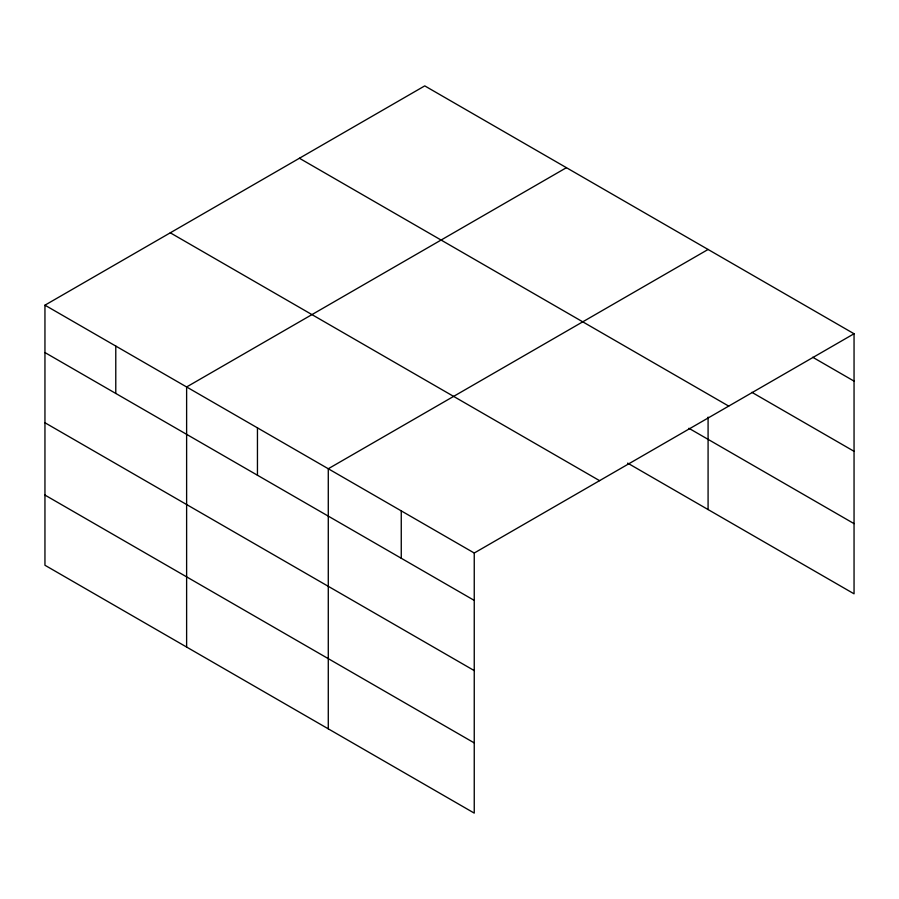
<?xml version="1.0" encoding="UTF-8"?>
<svg xmlns="http://www.w3.org/2000/svg" width="899" height="899" viewBox="0 0 899 899"><rect width="100%" height="100%" fill="white"/><g stroke="black" fill="none" stroke-linecap="round" stroke-linejoin="round"><path stroke-width="1.35" d="M44.95 305.177L474.245 553.02L474.245 813.112L44.95 565.257L44.95 305.177L424.755 85.888L854.05 333.743L854.05 593.823L627.648 463.12M566.426 167.686L186.621 386.963L186.621 647.044M708.086 249.472L328.281 468.75L328.281 728.842M474.245 553.02L854.05 333.743M812.696 357.24L854.05 381.12M751.879 392.324L854.05 451.309M299.423 158.258L728.718 406.101M688.881 428.272L854.05 523.634M170.282 232.807L599.577 480.662M44.95 352.554L474.245 600.397M44.95 422.744L474.245 670.598M44.95 495.068L474.245 742.911M708.086 417.114L708.086 509.553M401.257 510.89L401.257 558.268M257.451 427.857L257.451 475.234M115.78 346.07L115.78 393.447"/></g></svg>
